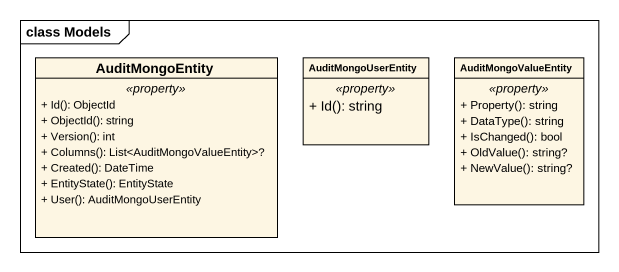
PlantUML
@startuml
mainframe class Models
hide circle
hide empty members
skinparam classAttributeIconSize 0
class AuditMongoEntity {
  .. <<property>> ..
  + Id(): ObjectId
  + ObjectId(): string
  + Version(): int
  + Columns(): List<AuditMongoValueEntity>?
  + Created(): DateTime
  + EntityState(): EntityState
  + User(): AuditMongoUserEntity
}
class AuditMongoUserEntity {
  .. <<property>> ..
  + Id(): string
}
class AuditMongoValueEntity {
  .. <<property>> ..
  + Property(): string
  + DataType(): string
  + IsChanged(): bool
  + OldValue(): string?
  + NewValue(): string?
}
@enduml
